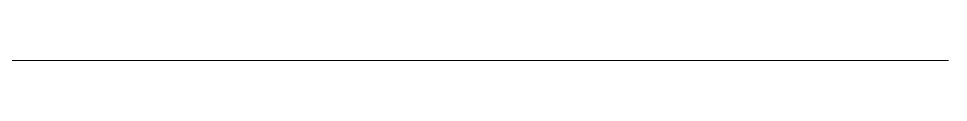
# Model space of a CAD drawing. Header units: metres. Extents: x 385023 to 385532, y 1408468 to 1408621.
# Drawn here: x 385085.21 to 385095.2, y 1408497.19 to 1408497.19 of the extents above; entities that cross this region are included whole.
import ezdxf

# ---------------------------------------------------------------- set-up
doc = ezdxf.new("R2010")
doc.units = ezdxf.units.M
doc.header["$MEASUREMENT"] = 0
doc.layers.add('MEP INPUT', color=3, linetype='Continuous', lineweight=0)

# ---------------------------------------------------------------- blocks, each defined once
blk = doc.blocks.new('A$C49351B01')
at = {"layer": 'MEP INPUT', "color": 7, "lineweight": 0}
blk.add_line((0, -8.93895284141999), (28.51137078718285, -8.93895284141999), dxfattribs=at)

msp = doc.modelspace()

# ---------------------------------------------------------------- block references
at = {"xscale": 2.535165519337624, "yscale": 2.535165519337624, "zscale": 2.535165519337624}
msp.add_blockref('A$C49351B01', (385022.9230434587, 1408519.856398713, 0.025212673160695), dxfattribs=at)

doc.saveas('drawing.dxf')
